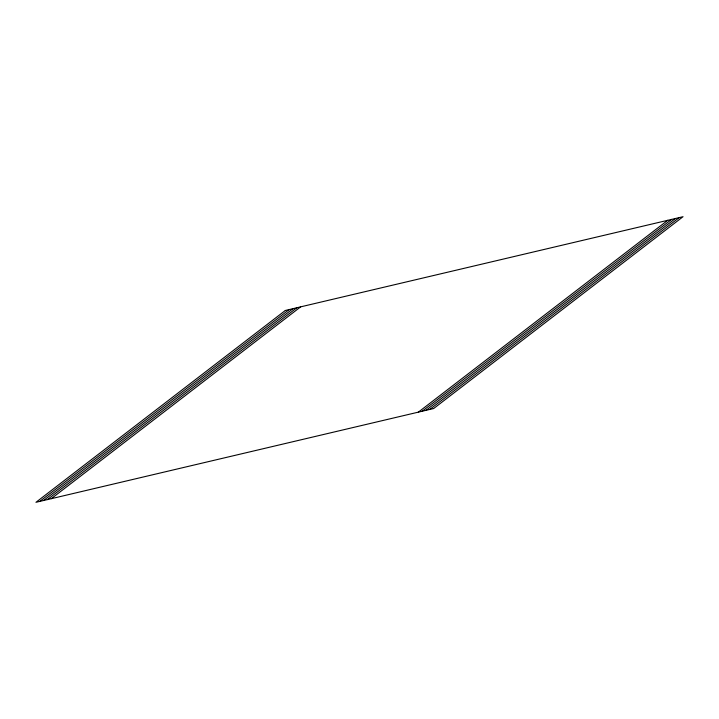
<?xml version="1.0" encoding="UTF-8"?>
<svg xmlns="http://www.w3.org/2000/svg" width="719" height="719" viewBox="0 0 719 719"><rect width="100%" height="100%" fill="white"/><g stroke="black" fill="none" stroke-linecap="round" stroke-linejoin="round"><path stroke-width="1.08" d="M39.77 501.404L289.182 309.556M43.598 500.496L293.001 308.658M47.418 499.597L296.83 307.759M51.247 498.698L300.65 306.851M418.35 412.149L667.753 220.302M422.17 411.241L671.582 219.403M425.999 410.342L675.402 218.504M429.818 409.444L679.23 217.596M285.353 310.464L35.95 502.302L433.647 408.536L683.05 216.698L285.353 310.464"/></g></svg>
